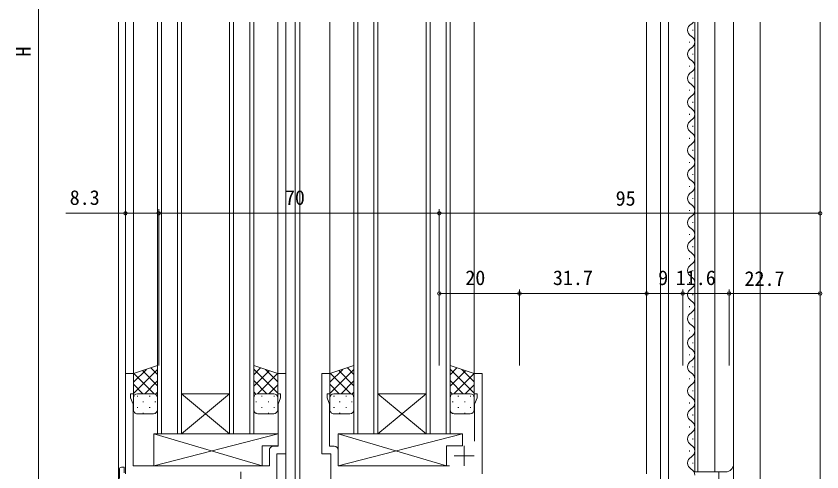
# Model space of a CAD drawing. Units: millimetres, scale not verified. Extents: x -594 to 539, y -420 to 386.
# Drawn here: x -484.3 to -283.3, y -86.5 to 27.2 of the extents above; entities that cross this region are included whole.
import ezdxf
from ezdxf.enums import TextEntityAlignment as Align

# ---------------------------------------------------------------- set-up
doc = ezdxf.new("R2010")
doc.units = ezdxf.units.MM
doc.header["$LTSCALE"] = 2
for name, color, linetype, lineweight in [('0-3_YKK_11', 7, 'Continuous', 9), ('0-4_YKK_12', 2, 'Continuous', 9), ('0-5_YKK_13', 4, 'Continuous', 9), ('0-7_YKK_D', 6, 'Continuous', 9), ('0-8_YSS_K', 3, 'Continuous', 9)]:
    doc.layers.add(name, color=color, linetype=linetype, lineweight=lineweight)
doc.styles.add('ＭＳ ゴシック', font='')
doc.styles.get('ＭＳ ゴシック').set_extended_font_data('MS Gothic')

msp = doc.modelspace()

# ---------------------------------------------------------------- linework, layer by layer
at = {"layer": '0-3_YKK_11'}
for p, q in [((-457.057, -61.965), (-455.057, -61.965)), ((-457.057, -86.965), (-457.057, -61.965)), ((-455.057, -61.965), (-455.057, -66.965)), ((-419.057, -61.965), (-417.057, -61.965)), ((-419.057, -66.965), (-419.057, -61.965)), ((-417.057, -61.965), (-417.057, -81.965)), ((-408.057, -61.965), (-406.057, -61.965)), ((-408.057, -81.965), (-408.057, -61.965)), ((-406.057, -61.965), (-406.057, -66.965)), ((-370.057, -61.965), (-368.057, -61.965)), ((-370.057, -66.965), (-370.057, -61.965)), ((-368.057, -61.965), (-368.057, -86.965)), ((-455.757, -66.965), (-455.757, -67.965)), ((-455.057, -66.965), (-455.757, -66.965)), ((-455.757, -67.965), (-455.157, -69.613)), ((-418.357, -66.965), (-419.057, -66.965)), ((-418.957, -69.613), (-418.357, -67.965)), ((-418.357, -67.965), (-418.357, -66.965)), ((-406.757, -66.965), (-406.757, -67.965)), ((-406.057, -66.965), (-406.757, -66.965)), ((-406.757, -67.965), (-406.157, -69.613)), ((-369.357, -66.965), (-370.057, -66.965)), ((-369.957, -69.613), (-369.357, -67.965)), ((-369.357, -67.965), (-369.357, -66.965)), ((-455.157, -69.613), (-455.157, -84.965)), ((-418.957, -80.065), (-418.957, -69.613)), ((-406.157, -69.613), (-406.157, -80.065)), ((-369.957, -78.844), (-369.957, -69.613)), ((-420.157, -80.065), (-418.957, -80.065)), ((-406.157, -80.065), (-404.957, -80.065)), ((-372.557, -79.965), (-372.557, -84.965)), ((-421.157, -84.965), (-421.157, -81.065)), ((-419.257, -81.965), (-419.257, -147.965)), ((-417.057, -81.965), (-419.257, -81.965)), ((-405.857, -81.965), (-408.057, -81.965)), ((-405.857, -142.315), (-405.857, -81.965)), ((-403.957, -81.065), (-403.957, -84.965)), ((-375.057, -82.465), (-370.057, -82.465)), ((-455.157, -84.965), (-421.157, -84.965)), ((-403.957, -84.965), (-376.223, -84.965)), ((-428.257, -86.465), (-428.257, -91.465))]:
    msp.add_line(p, q, dxfattribs=at)
for centre, start, end in [((-420.157, -81.065), 90, 179.99998), ((-404.957, -81.065), 0, 89.99998)]:
    msp.add_arc(centre, 1, start, end, dxfattribs=at)
at = {"layer": '0-4_YKK_12'}
for p, q in [((-457.057, 25.722), (-457.057, -86.965)), ((-455.057, 25.722), (-455.057, -62.465)), ((-449.057, -76.965), (-449.057, 25.722)), ((-448.057, 25.722), (-448.057, -76.965)), ((-444.057, 25.722), (-444.057, -76.965)), ((-443.057, -76.965), (-443.057, 25.722)), ((-431.057, -76.965), (-431.057, 25.722)), ((-430.057, 25.722), (-430.057, -76.965)), ((-426.057, -76.965), (-426.057, 25.722)), ((-425.057, 25.722), (-425.057, -76.965)), ((-419.057, 25.722), (-419.057, -62.465)), ((-417.057, 25.722), (-417.057, -148.265)), ((-414.757, -142.965), (-414.757, 25.722)), ((-413.557, 25.722), (-413.557, -142.965)), ((-406.057, 25.722), (-406.057, -61.965)), ((-400.057, -76.965), (-400.057, 25.722)), ((-399.057, 25.722), (-399.057, -76.965)), ((-395.057, 25.722), (-395.057, -76.965)), ((-394.057, -76.965), (-394.057, 25.722)), ((-382.057, -76.965), (-382.057, 25.722)), ((-381.057, 25.722), (-381.057, -76.965)), ((-377.057, -76.965), (-377.057, 25.722)), ((-376.057, 25.722), (-376.057, -76.965)), ((-370.057, 25.722), (-370.057, -62.465)), ((-327.057, 25.722), (-327.057, -86.965)), ((-323.556, -131.464), (-323.556, 25.722)), ((-321.556, -131.464), (-321.556, 25.722)), ((-315.056, -86.465), (-315.056, 25.722)), ((-314.256, -86.465), (-314.256, 25.722)), ((-310.056, -86.465), (-310.056, 25.722)), ((-305.356, -131.464), (-305.356, 25.722)), ((-298.756, -131.464), (-298.756, 25.722)), ((-283.757, 25.722), (-283.757, -138.966)), ((-315.557, 23.63), (-315.557, 23.83)), ((-316.317, 20.63), (-316.317, 20.83)), ((-315.557, 17.63), (-315.557, 17.83)), ((-316.317, 14.63), (-316.317, 14.83)), ((-315.557, 11.63), (-315.557, 11.83)), ((-316.317, 8.63), (-316.317, 8.83)), ((-315.557, 5.63), (-315.557, 5.83)), ((-316.317, 2.63), (-316.317, 2.83)), ((-315.557, -0.37), (-315.557, -0.17)), ((-316.317, -3.37), (-316.317, -3.17)), ((-315.557, -6.37), (-315.557, -6.17)), ((-316.317, -9.37), (-316.317, -9.17)), ((-315.557, -12.37), (-315.557, -12.17)), ((-316.317, -15.37), (-316.317, -15.17)), ((-315.557, -18.37), (-315.557, -18.17)), ((-316.317, -21.37), (-316.317, -21.17)), ((-315.557, -24.37), (-315.557, -24.17)), ((-316.317, -27.37), (-316.317, -27.17)), ((-315.557, -30.37), (-315.557, -30.17)), ((-316.317, -33.37), (-316.317, -33.17)), ((-315.557, -36.37), (-315.557, -36.17)), ((-316.317, -39.37), (-316.317, -39.17)), ((-315.557, -42.37), (-315.557, -42.17)), ((-316.317, -45.37), (-316.317, -45.17)), ((-315.557, -48.37), (-315.557, -48.17)), ((-316.317, -51.37), (-316.317, -51.17)), ((-315.557, -54.37), (-315.557, -54.17)), ((-316.317, -57.37), (-316.317, -57.17)), ((-315.557, -60.37), (-315.557, -60.17)), ((-316.317, -63.37), (-316.317, -63.17)), ((-315.557, -66.37), (-315.557, -66.17)), ((-431.057, -76.965), (-443.057, -66.965)), ((-443.057, -76.965), (-431.057, -66.965)), ((-443.057, -66.965), (-431.057, -66.965)), ((-382.057, -76.965), (-394.057, -66.965)), ((-394.057, -76.965), (-382.057, -66.965)), ((-394.057, -66.965), (-382.057, -66.965)), ((-316.317, -69.37), (-316.317, -69.17)), ((-315.557, -72.37), (-315.557, -72.17)), ((-316.317, -75.37), (-316.317, -75.17)), ((-437.057, -76.965), (-449.057, -76.965)), ((-437.057, -76.965), (-431.057, -76.965)), ((-425.057, -76.965), (-431.057, -76.965)), ((-388.057, -76.965), (-400.057, -76.965)), ((-388.057, -76.965), (-382.057, -76.965)), ((-376.057, -76.965), (-382.057, -76.965)), ((-315.557, -78.37), (-315.557, -78.17)), ((-316.317, -81.37), (-316.317, -81.17)), ((-315.557, -84.37), (-315.557, -84.17)), ((-315.056, -86.465), (-307.356, -86.465)), ((-309.056, -92.565), (-309.056, -86.465))]:
    msp.add_line(p, q, dxfattribs=at)
for centre, radius, start, end in [((-315.098, 23.73), 1.718, 119.20253, 240.79745), ((-316.775, 26.73), 1.718, 299.20253, 324.10965), ((-316.775, 20.73), 1.718, 299.20253, 60.79745), ((-315.098, 17.73), 1.718, 119.20253, 240.79745), ((-316.775, 14.73), 1.718, 299.20253, 60.79745), ((-315.098, 11.73), 1.718, 119.20253, 240.79745), ((-316.775, 8.73), 1.718, 299.20253, 60.79745), ((-315.098, 5.73), 1.718, 119.20253, 240.79745), ((-316.775, 2.73), 1.718, 299.20253, 60.79745), ((-315.098, -0.27), 1.718, 119.20253, 240.79745), ((-316.775, -3.27), 1.718, 299.20253, 60.79745), ((-315.098, -6.27), 1.718, 119.20253, 240.79745), ((-316.775, -9.27), 1.718, 299.20253, 60.79745), ((-315.098, -12.27), 1.718, 119.20253, 240.79745), ((-316.775, -15.27), 1.718, 299.20253, 60.79745), ((-315.098, -18.27), 1.718, 119.20253, 240.79745), ((-316.775, -21.27), 1.718, 299.20253, 60.79745), ((-315.098, -24.27), 1.718, 119.20253, 240.79745), ((-316.775, -27.27), 1.718, 299.20253, 60.79745), ((-315.098, -30.27), 1.718, 119.20253, 240.79745), ((-316.775, -33.27), 1.718, 299.20253, 60.79745), ((-315.098, -36.27), 1.718, 119.20253, 240.79745), ((-316.775, -39.27), 1.718, 299.20253, 60.79745), ((-315.098, -42.27), 1.718, 119.20253, 240.79745), ((-316.775, -45.27), 1.718, 299.20253, 60.79745), ((-315.098, -48.27), 1.718, 119.20253, 240.79745), ((-316.775, -51.27), 1.718, 299.20253, 60.79745), ((-315.098, -54.27), 1.718, 119.20253, 240.79745), ((-316.775, -57.27), 1.718, 299.20253, 60.79745), ((-315.098, -60.27), 1.718, 119.20253, 240.79745), ((-316.775, -63.27), 1.718, 299.20253, 60.79745), ((-315.098, -66.27), 1.718, 119.20253, 240.79745), ((-316.775, -69.27), 1.718, 299.20253, 60.79745), ((-315.098, -72.27), 1.718, 119.20253, 240.79745), ((-316.775, -75.27), 1.718, 299.20253, 60.79745), ((-315.098, -78.27), 1.718, 119.20253, 240.79745), ((-316.775, -81.27), 1.718, 299.20253, 60.79745), ((-315.098, -84.27), 1.718, 119.20253, 240.79745), ((-316.775, -87.27), 1.718, 359.92825, 60.79745), ((-307.356, -84.465), 2, 270, 0)]:
    msp.add_arc(centre, radius, start, end, dxfattribs=at)
at = {"layer": '0-5_YKK_13'}
for p, q in [((-449.057, -59.965), (-455.057, -61.965)), ((-449.057, -67.965), (-449.057, -59.965)), ((-425.057, -59.965), (-419.057, -61.965)), ((-425.057, -67.965), (-425.057, -59.965)), ((-400.057, -59.965), (-406.057, -61.965)), ((-400.057, -67.965), (-400.057, -59.965)), ((-376.057, -59.965), (-370.057, -61.965)), ((-376.057, -67.965), (-376.057, -59.965)), ((-451.824, -60.888), (-455.057, -64.12)), ((-449.057, -60.949), (-455.057, -66.949)), ((-455.057, -61.965), (-455.057, -67.965)), ((-454.93, -61.923), (-449.87, -66.983)), ((-452.809, -61.216), (-449.057, -64.968)), ((-450.687, -60.509), (-449.057, -62.14)), ((-423.351, -60.534), (-425.057, -62.24)), ((-425.057, -60.849), (-419.057, -66.849)), ((-421.229, -61.241), (-425.057, -65.068)), ((-419.108, -61.948), (-424.128, -66.968)), ((-422.139, -60.938), (-419.057, -64.021)), ((-419.057, -61.965), (-419.057, -67.965)), ((-402.824, -60.888), (-406.057, -64.12)), ((-400.057, -60.949), (-406.057, -66.949)), ((-406.057, -61.965), (-406.057, -67.965)), ((-405.93, -61.923), (-400.87, -66.983)), ((-403.809, -61.216), (-400.057, -64.968)), ((-401.687, -60.509), (-400.057, -62.14)), ((-374.351, -60.534), (-376.057, -62.24)), ((-376.057, -60.849), (-370.057, -66.849)), ((-372.229, -61.241), (-376.057, -65.068)), ((-370.108, -61.948), (-375.128, -66.968)), ((-373.139, -60.938), (-370.057, -64.021)), ((-370.057, -61.965), (-370.057, -67.965)), ((-449.057, -63.777), (-452.245, -66.965)), ((-425.057, -63.677), (-421.769, -66.965)), ((-400.057, -63.777), (-403.245, -66.965)), ((-376.057, -63.677), (-372.769, -66.965)), ((-455.057, -64.625), (-452.716, -66.965)), ((-419.057, -64.725), (-421.297, -66.965)), ((-406.057, -64.625), (-403.716, -66.965)), ((-370.057, -64.725), (-372.297, -66.965)), ((-455.057, -67.453), (-454.964, -67.546)), ((-455.057, -70.965), (-455.057, -67.965)), ((-454.136, -67.551), (-453.936, -67.551)), ((-454.057, -66.965), (-450.057, -66.965)), ((-454.057, -66.965), (-450.057, -66.965)), ((-451.106, -67.551), (-450.906, -67.551)), ((-449.057, -66.606), (-449.553, -67.102)), ((-449.074, -67.779), (-449.057, -67.797)), ((-449.057, -67.965), (-449.057, -70.965)), ((-425.057, -66.506), (-424.496, -67.067)), ((-425.054, -67.894), (-425.057, -67.897)), ((-425.057, -67.965), (-425.057, -70.965)), ((-420.057, -66.965), (-424.057, -66.965)), ((-420.057, -66.965), (-424.057, -66.965)), ((-422.907, -67.551), (-423.107, -67.551)), ((-419.877, -67.551), (-420.077, -67.551)), ((-419.057, -67.553), (-419.119, -67.616)), ((-419.057, -70.965), (-419.057, -67.965)), ((-406.057, -67.453), (-405.964, -67.546)), ((-406.057, -70.965), (-406.057, -67.965)), ((-405.136, -67.551), (-404.936, -67.551)), ((-405.057, -66.965), (-401.057, -66.965)), ((-405.057, -66.965), (-401.057, -66.965)), ((-402.106, -67.551), (-401.906, -67.551)), ((-400.057, -66.606), (-400.553, -67.102)), ((-400.074, -67.779), (-400.057, -67.797)), ((-400.057, -67.965), (-400.057, -70.965)), ((-376.057, -66.506), (-375.495, -67.067)), ((-376.054, -67.894), (-376.057, -67.897)), ((-376.057, -67.965), (-376.057, -70.965)), ((-371.057, -66.965), (-375.057, -66.965)), ((-371.057, -66.965), (-375.057, -66.965)), ((-373.907, -67.551), (-374.107, -67.551)), ((-370.877, -67.551), (-371.077, -67.551)), ((-370.057, -67.553), (-370.12, -67.616)), ((-370.057, -70.965), (-370.057, -67.965)), ((-452.721, -68.965), (-452.521, -68.965)), ((-449.691, -68.965), (-449.491, -68.965)), ((-424.322, -68.965), (-424.522, -68.965)), ((-421.292, -68.965), (-421.492, -68.965)), ((-403.721, -68.965), (-403.521, -68.965)), ((-400.691, -68.965), (-400.491, -68.965)), ((-375.322, -68.965), (-375.522, -68.965)), ((-372.292, -68.965), (-372.492, -68.965)), ((-454.136, -70.38), (-453.936, -70.38)), ((-450.057, -71.965), (-454.057, -71.965)), ((-452.721, -71.796), (-452.521, -71.796)), ((-451.106, -70.38), (-450.906, -70.38)), ((-449.691, -71.796), (-449.499, -71.796)), ((-424.322, -71.796), (-424.522, -71.796)), ((-424.057, -71.965), (-420.057, -71.965)), ((-422.907, -70.38), (-423.107, -70.38)), ((-421.292, -71.796), (-421.492, -71.796)), ((-419.877, -70.38), (-420.077, -70.38)), ((-405.136, -70.38), (-404.936, -70.38)), ((-401.057, -71.965), (-405.057, -71.965)), ((-403.721, -71.796), (-403.521, -71.796)), ((-402.106, -70.38), (-401.906, -70.38)), ((-400.691, -71.796), (-400.499, -71.796)), ((-375.322, -71.796), (-375.522, -71.796)), ((-375.057, -71.965), (-371.057, -71.965)), ((-373.907, -70.38), (-374.107, -70.38)), ((-372.292, -71.796), (-372.492, -71.796)), ((-370.877, -70.38), (-371.077, -70.38)), ((-422.982, -84.965), (-449.982, -76.965)), ((-449.982, -76.965), (-418.987, -76.965)), ((-449.982, -76.965), (-449.982, -84.965)), ((-376.957, -84.965), (-403.957, -76.965)), ((-403.957, -76.965), (-372.962, -76.965)), ((-403.957, -76.965), (-403.957, -84.965)), ((-422.982, -79.965), (-418.987, -79.965)), ((-422.982, -79.965), (-422.982, -84.965)), ((-376.957, -79.965), (-372.962, -79.965)), ((-376.957, -79.965), (-376.957, -84.965)), ((-458.544, -88.153), (-458.544, -85.777)), ((-457.544, -85.273), (-457.357, -85.273)), ((-457.357, -85.273), (-457.357, -85.773)), ((-457.357, -86.665), (-457.357, -85.773)), ((-449.982, -84.965), (-422.982, -84.965)), ((-403.957, -84.965), (-376.957, -84.965))]:
    msp.add_line(p, q, dxfattribs=at)
for points in [[(-449.982, -84.965), (-418.987, -76.965), (-418.987, -79.965)], [(-403.957, -84.965), (-372.962, -76.965), (-372.962, -79.965)]]:
    msp.add_lwpolyline(points, dxfattribs=at)
for centre, radius, start, end in [((-454.057, -67.965), 1, 89.99989, 179.99989), ((-454.057, -67.965), 1, 89.99989, 179.99989), ((-450.057, -67.965), 1, 359.99989, 89.99989), ((-450.057, -67.965), 1, 359.99989, 89.99989), ((-424.057, -67.965), 1, 90.00009, 180.00009), ((-424.057, -67.965), 1, 90.00009, 180.00009), ((-420.057, -67.965), 1, 0.00009, 90.00009), ((-420.057, -67.965), 1, 0.00009, 90.00009), ((-405.057, -67.965), 1, 89.99989, 179.99989), ((-405.057, -67.965), 1, 89.99989, 179.99989), ((-401.057, -67.965), 1, 359.99989, 89.99989), ((-401.057, -67.965), 1, 359.99989, 89.99989), ((-375.057, -67.965), 1, 90.00009, 180.00009), ((-375.057, -67.965), 1, 90.00009, 180.00009), ((-371.057, -67.965), 1, 0.00009, 90.00009), ((-371.057, -67.965), 1, 0.00009, 90.00009), ((-454.057, -70.965), 1, 179.99989, 269.99989), ((-450.057, -70.965), 1, 269.99989, 359.99989), ((-424.057, -70.965), 1, 180.00009, 270.00009), ((-420.057, -70.965), 1, 270.00009, 0.00009), ((-405.057, -70.965), 1, 179.99989, 269.99989), ((-401.057, -70.965), 1, 269.99989, 359.99989), ((-375.057, -70.965), 1, 180.00009, 270.00009), ((-371.057, -70.965), 1, 270.00009, 0.00009), ((-458.117, -85.749), 0.427, 134.08302, 183.74939), ((-457.771, -86.419), 1.168, 78.78365, 123.34093)]:
    msp.add_arc(centre, radius, start, end, dxfattribs=at)
at = {"layer": '0-7_YKK_D'}
for p, q in [((-478.757, 166.403), (-478.757, -128.965)), ((-457.057, -21.965), (-471.957, -21.965)), ((-457.057, -59.965), (-457.057, -20.965)), ((-448.757, -21.965), (-457.057, -21.965)), ((-448.757, -59.965), (-448.757, -20.965)), ((-448.757, -59.965), (-448.757, -20.965)), ((-378.757, -21.965), (-448.757, -21.965)), ((-378.757, -59.965), (-378.757, -20.965)), ((-378.757, -59.965), (-378.757, -20.965)), ((-283.757, -21.965), (-378.757, -21.965)), ((-378.757, -59.965), (-378.757, -40.965)), ((-378.757, -41.965), (-358.757, -41.965)), ((-358.757, -59.965), (-358.757, -40.965)), ((-358.757, -59.965), (-358.757, -40.965)), ((-358.757, -41.965), (-327.057, -41.965)), ((-327.057, -59.965), (-327.057, -40.965)), ((-327.057, -59.965), (-327.057, -40.965)), ((-327.057, -41.965), (-318.057, -41.965)), ((-318.057, -59.965), (-318.057, -40.965)), ((-318.057, -59.965), (-318.057, -40.965)), ((-318.057, -41.965), (-306.457, -41.965)), ((-306.457, -59.965), (-306.457, -40.965)), ((-306.457, -59.965), (-306.457, -40.965)), ((-306.457, -41.965), (-283.757, -41.965))]:
    msp.add_line(p, q, dxfattribs=at)
for centre in [(-457.057, -21.965), (-448.757, -21.965), (-448.757, -21.965), (-378.757, -21.965), (-378.757, -21.965), (-283.757, -21.965), (-378.757, -41.965), (-358.757, -41.965), (-358.757, -41.965), (-327.057, -41.965), (-327.057, -41.965), (-318.057, -41.965), (-318.057, -41.965), (-306.457, -41.965), (-306.457, -41.965), (-283.757, -41.965)]:
    msp.add_circle(centre, 0.425, dxfattribs=at)
at = {"layer": '0-8_YSS_K'}
msp.add_line((-458.757, 25.722), (-458.757, -207.965), dxfattribs=at)

# ---------------------------------------------------------------- texts
at = {"layer": '0-7_YKK_D', "color": 4, "style": 'ＭＳ ゴシック'}
msp.add_text('H', height=3.666, rotation=90, dxfattribs=at).set_placement((-479.557, 17.119), align=Align.BOTTOM_LEFT)
for s, p in [('8.3', (-470.957, -20.965)), ('70', (-417.277, -20.965)), ('95', (-334.777, -21.165)), ('20', (-372.277, -40.965)), ('31.7', (-350.427, -40.965)), ('9', (-324.157, -40.965)), ('11.6', (-319.777, -40.965)), ('22.7', (-302.627, -41.165))]:
    msp.add_text(s, height=3.666, dxfattribs=at).set_placement(p, align=Align.BOTTOM_LEFT)

doc.saveas('drawing.dxf')
